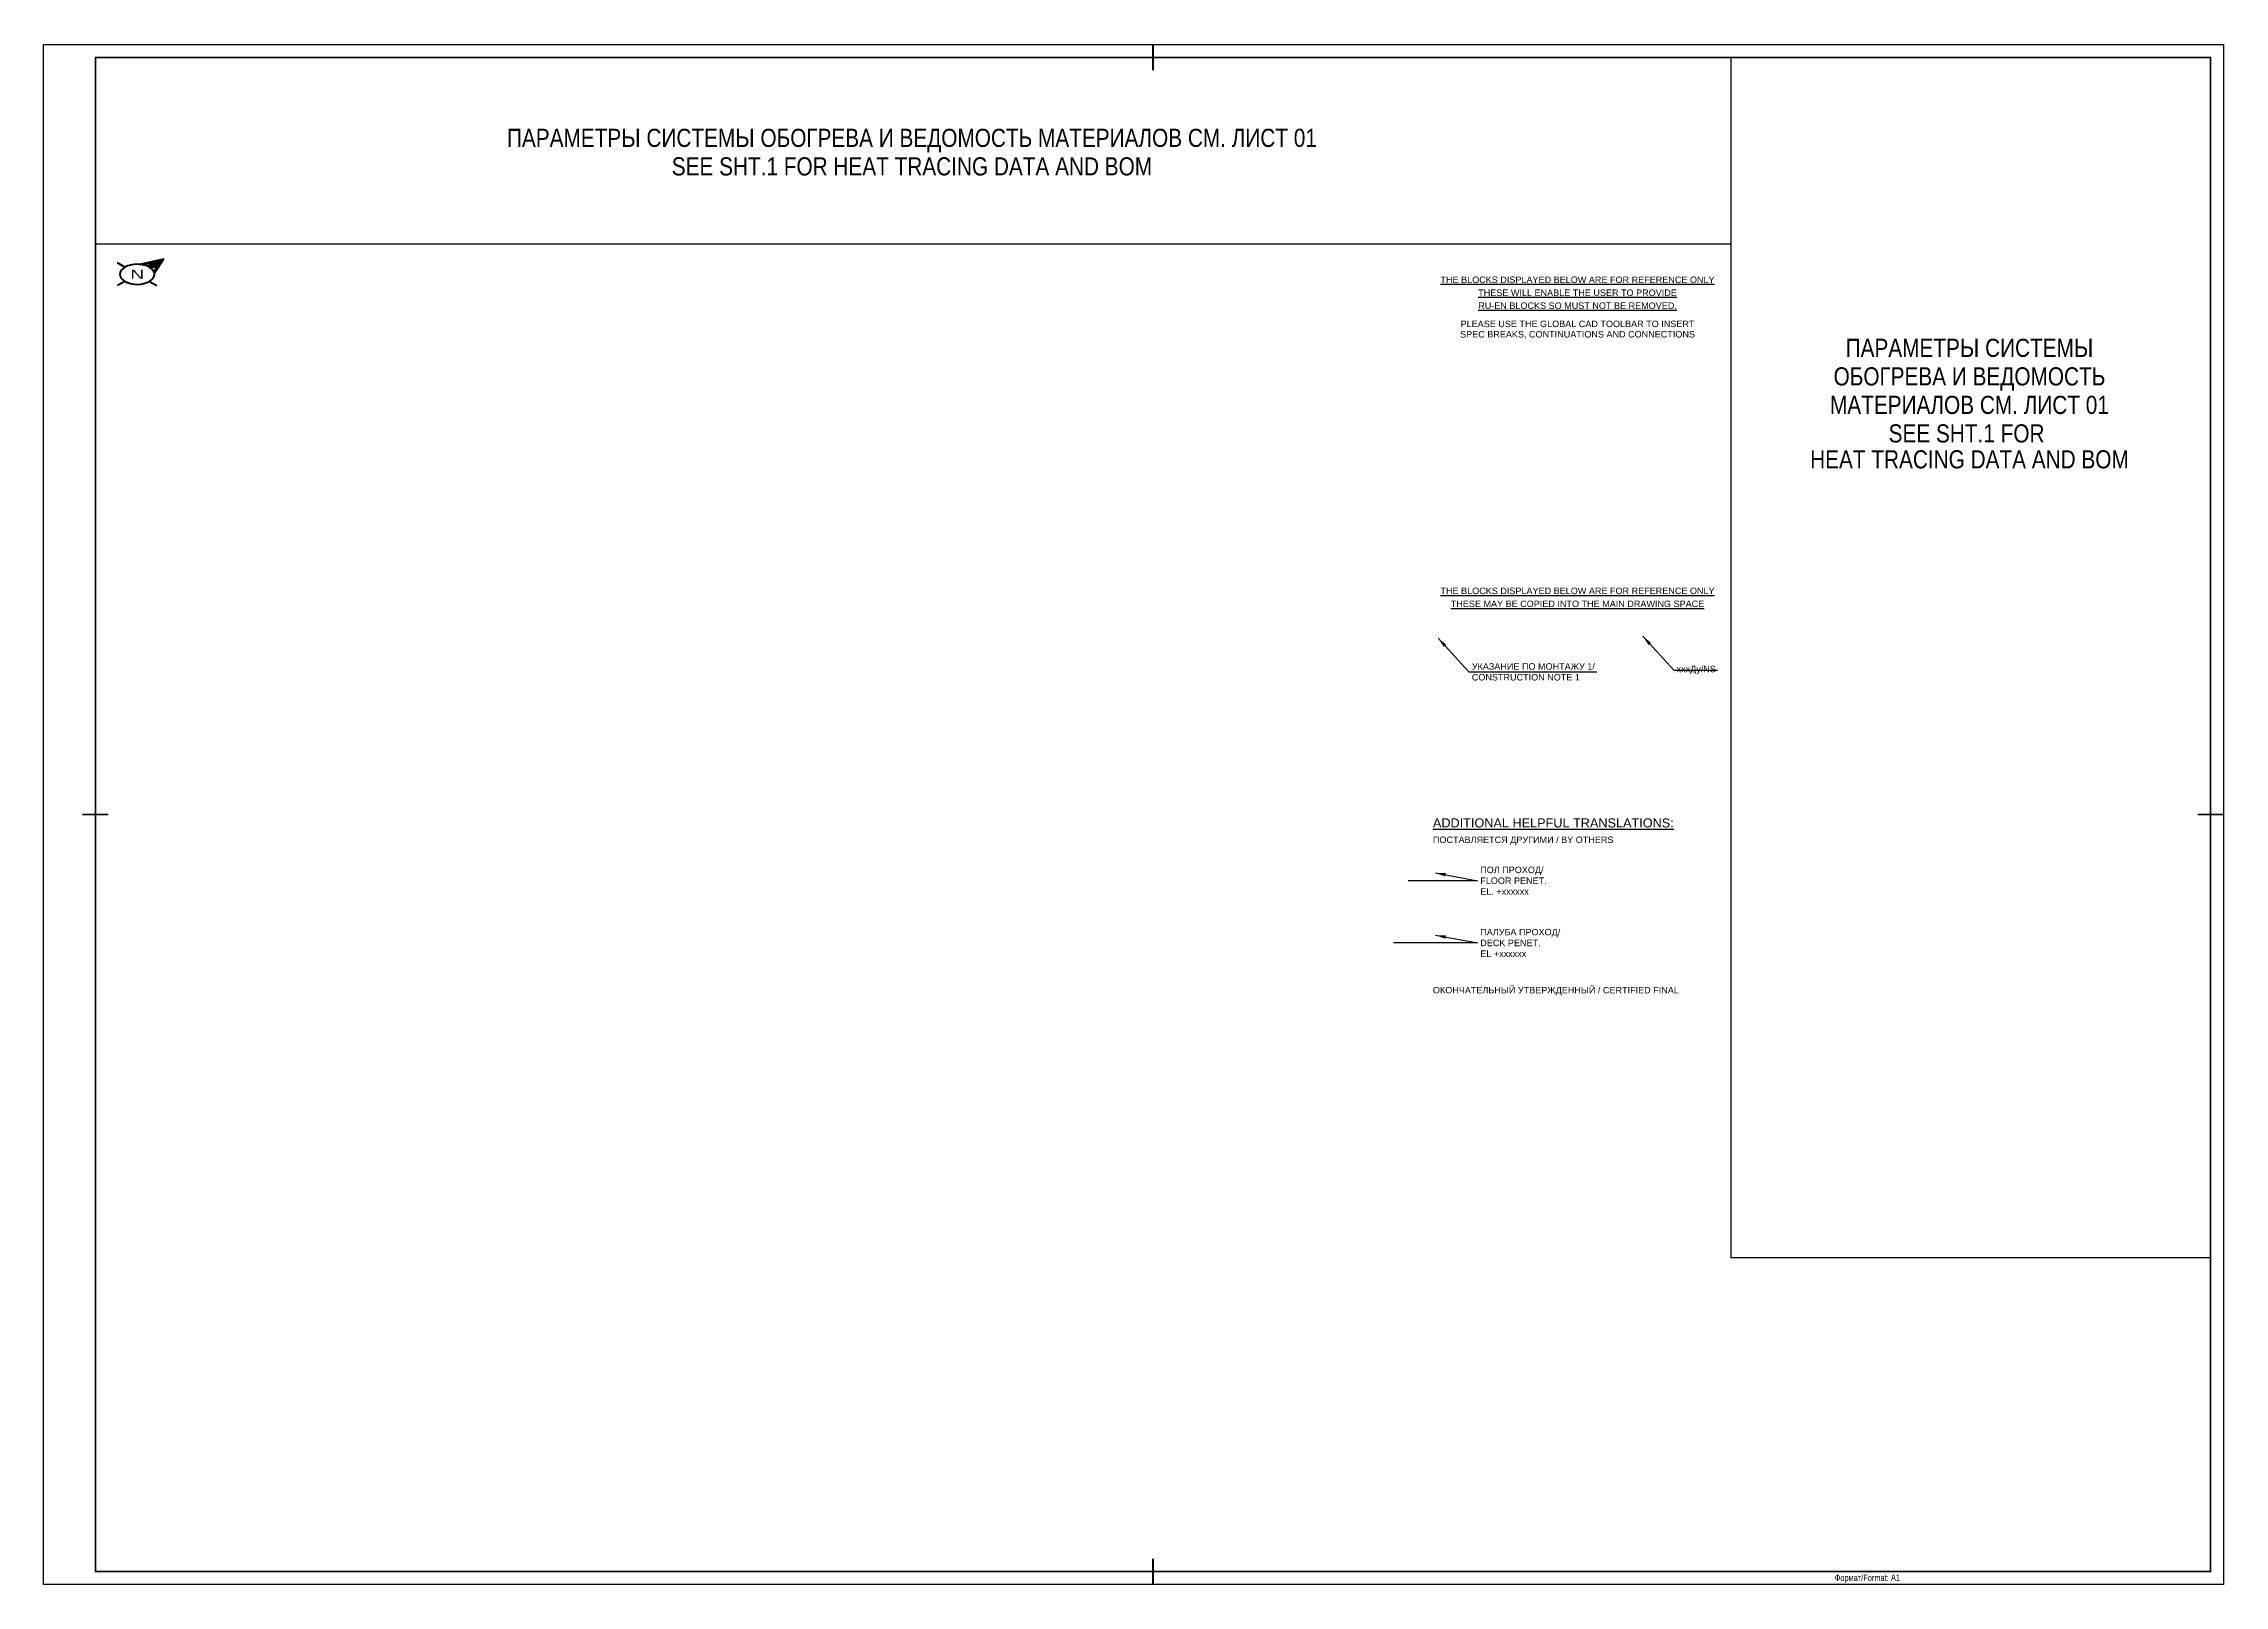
# Model space of a CAD drawing. Header units: metres. Extents: x 0 to 841, y 0 to 594.
import ezdxf
from ezdxf.enums import TextEntityAlignment as Align

# ---------------------------------------------------------------- set-up
doc = ezdxf.new("R2010")
doc.units = ezdxf.units.M
doc.linetypes.add('HIDDEN2', pattern=[0.1875, 0.125, -0.0625])
doc.linetypes.add('PHANTOM2', pattern=[1.25, 0.625, -0.125, 0.125, -0.125, 0.125, -0.125])
doc.layers.add('BORDER', color=7, linetype='Continuous', lineweight=50)
for name, color, linetype in [('BORDER_GRID', 9, 'Continuous'), ('BORDER_TEXT', 7, 'Continuous'), ('CONSTRUCTION_CLOUD', 20, 'PHANTOM2'), ('PIPE_CONTINUATION', 142, 'HIDDEN2'), ('TEXT', 4, 'Continuous'), ('TEXT_TRANSLATION_EN', 51, 'Continuous')]:
    doc.layers.add(name, color=color, linetype=linetype)
doc.layers.add('BORDER_PAPERMARGINS', color=7, linetype='Continuous', plot=False)
doc.styles.add('EUR_STD', font='ARIALN.TTF')
doc.styles.add('GLB_STD', font='arial.ttf')
doc.styles.add('RUX_STD', font='ARIALN.TTF')
doc.dimstyles.new('ISOGEN', dxfattribs={"dimtxt": 2.5, "dimasz": 4, "dimexe": 1.8, "dimexo": 2.5, "dimgap": 1.8, "dimtad": 1, "dimdec": 1, "dimtxsty": 'GLB_STD', "dimcen": 1, "dimclrd": 8, "dimclre": 256, "dimclrt": 8, "dimazin": 3, "dimtfac": 1, "dimtdec": 1, "dimtmove": 0, "dimatfit": 3, "dimlwd": -1, "dimlwe": -1})

# ---------------------------------------------------------------- blocks, each defined once
blk = doc.blocks.new('EUR_BDR_A1_LYNX')
at = {"layer": 'BORDER'}
blk.add_hatch(color=4, dxfattribs=at).paths.add_polyline_path([(42.73, 505.97), (43.68, 509.05), (41.45, 507.76), (40.25, 508.45), (42.49, 509.74), (37.16, 509.19), (46.22, 511.21)])
at = {"layer": 'BORDER', "color": 4}
for p, q in [((31.37, 508.11), (28.54, 509.74)), ((46.22, 511.21), (37.16, 509.19)), ((37.16, 509.19), (42.49, 509.74)), ((40.25, 508.45), (42.49, 509.74)), ((41.45, 507.76), (43.68, 509.05)), ((46.22, 511.21), (42.73, 505.97)), ((42.73, 505.97), (43.68, 509.05)), ((31.37, 502.63), (28.54, 501)), ((40.85, 502.63), (43.68, 501))]:
    blk.add_line(p, q, dxfattribs=at)
at = {"layer": 'BORDER', "lineweight": 70, "const_width": 0.7}
blk.add_lwpolyline([(20, 588.99), (836, 589), (836, 5), (20, 5.01)], close=True, dxfattribs=at)
at = {"layer": 'BORDER', "const_width": 0.5}
for points in [[(20, 517), (651, 517), (651, 589), (20, 589)], [(651, 126), (836, 126), (836, 589), (651, 589)]]:
    blk.add_lwpolyline(points, close=True, dxfattribs=at)
at = {"layer": 'BORDER', "color": 4}
blk.add_lwpolyline([(42.73, 505.97), (43.68, 509.05), (41.45, 507.76), (40.25, 508.45), (42.49, 509.74), (37.16, 509.19), (46.22, 511.21), (42.73, 505.97)], close=True, dxfattribs=at)
at = {"layer": 'BORDER', "color": 4, "extrusion": (0, 0, -1)}
blk.add_ellipse((36.11, 505.37), major_axis=(6.71, 0), ratio=0.57735, dxfattribs=at)
at = {"layer": 'BORDER_GRID', "color": 6, "const_width": 0.7}
for points in [[(428, 584), (428, 594)], [(15, 297), (25, 297)], [(841, 297), (831, 297)], [(428, 10), (428, 0)]]:
    blk.add_lwpolyline(points, dxfattribs=at)
at = {"layer": 'BORDER_PAPERMARGINS'}
blk.add_lwpolyline([(841, 0), (0, 0), (0, 594), (841, 594)], close=True, dxfattribs=at)
at = {"layer": 'CONSTRUCTION_CLOUD', "color": 7, "const_width": 0.2}
blk.add_lwpolyline([(836, 589), (835, 589)], dxfattribs=at)
blk.add_lwpolyline([(836, 589), (835, 589)], dxfattribs=at)
at = {"layer": 'PIPE_CONTINUATION', "color": 7, "const_width": 0.2}
blk.add_lwpolyline([(836, 589), (835, 589)], dxfattribs=at)
at = {"layer": 'BORDER', "color": 4, "style": 'GLB_STD', "width": 1.5}
blk.add_text('N', height=3.5, dxfattribs=at).set_placement((36.11, 505.37), align=Align.MIDDLE_CENTER)
at = {"layer": 'BORDER_TEXT', "style": 'EUR_STD'}
for s, p in [('ПАРАМЕТРЫ СИСТЕМЫ ОБОГРЕВА И ВЕДОМОСТЬ МАТЕРИАЛОВ СМ. ЛИСТ 01', (335, 558)), ('ПАРАМЕТРЫ СИСТЕМЫ', (743, 477)), ('ОБОГРЕВА И ВЕДОМОСТЬ', (743, 466)), ('МАТЕРИАЛОВ СМ. ЛИСТ 01', (743, 455))]:
    blk.add_text(s, height=7, dxfattribs=at).set_placement(p, align=Align.MIDDLE_CENTER)
at = {"layer": 'BORDER_TEXT', "insert": (691, 3.83), "char_height": 2.5, "attachment_point": 1, "style": 'RUX_STD'}
blk.add_mtext('{\\fArial Narrow|b0|i0|c204|p34;Формат}/{\\fArial Narrow|b0|i0|c204|p34;Format: A}1', dxfattribs=at)
at = {"layer": 'TEXT', "color": 2, "style": 'GLB_STD'}
for s, p in [('%%UTHE BLOCKS DISPLAYED BELOW ARE FOR REFERENCE ONLY', (591.79, 503.26)), ('%%UTHESE WILL ENABLE THE USER TO PROVIDE', (591.79, 498.26)), ('%%URU-EN BLOCKS SO MUST NOT BE REMOVED.', (591.79, 493.26)), ('SPEC BREAKS, CONTINUATIONS AND CONNECTIONS', (591.79, 482.24)), ('PLEASE USE THE GLOBAL CAD TOOLBAR TO INSERT', (591.79, 486.24)), ('%%UTHE BLOCKS DISPLAYED BELOW ARE FOR REFERENCE ONLY', (591.79, 383.26)), ('%%UTHESE MAY BE COPIED INTO THE MAIN DRAWING SPACE', (591.79, 378.26))]:
    blk.add_text(s, height=2.5, dxfattribs=at).set_placement(p, align=Align.MIDDLE_CENTER)
at = {"layer": 'TEXT', "style": 'GLB_STD'}
for s, height, p in [('%%UADDITIONAL HELPFUL TRANSLATIONS:', 3.5, (536, 292)), ('ПОСТАВЛЯЕТСЯ ДРУГИМИ / BY OTHERS', 2.5, (536, 286)), ('ОКОНЧАТЕЛЬНЫЙ УТВЕРЖДЕННЫЙ / CERTIFIED FINAL', 2.5, (536, 228))]:
    blk.add_text(s, height=height, dxfattribs=at).set_placement(p)
at = {"layer": 'TEXT', "char_height": 2.5, "attachment_point": 4, "style": 'GLB_STD'}
for s, insert in [('{\\fArial|b0|i0|c204|p34;УКАЗАНИЕ ПО МОНТАЖУ 1}/\\P{\\A1;CONSTRUCTION NOTE 1}', (551, 352.01)), ('xxx{\\fArial|b0|i0|c204|p34;Ду/NS}', (630, 352.73)), ('\\A1;{\\fArial|b0|i0|c204|p34;ПОЛ ПРОХОД}/\\PFLOOR PENET.\\PEL. +xxxxxx', (554.26, 271.46)), ('\\A1;{\\fArial|b0|i0|c204|p34;ПАЛУБА ПРОХОД/\\PDECK PENET.\\PEL +}xxxxxx', (554.26, 247.46))]:
    blk.add_mtext(s, dxfattribs=dict(at, insert=insert))
at = {"layer": 'TEXT_TRANSLATION_EN', "style": 'EUR_STD'}
for s, p in [('SEE SHT.1 FOR HEAT TRACING DATA AND BOM', (335, 547)), ('SEE SHT.1 FOR ', (743, 444)), ('HEAT TRACING DATA AND BOM', (743, 434))]:
    blk.add_text(s, height=7, dxfattribs=at).set_placement(p, align=Align.MIDDLE_CENTER)
at = {"layer": 'TEXT', "annotation_type": 0, "has_hookline": 1}
for points, hookline_direction, text_width in [([(538, 365.01), (549.9, 352.01), (550, 352.01)], 0, 47.47), ([(617, 365.73), (628.9, 352.73), (629, 352.73)], 0, 14.96), ([(536.94, 274.46), (553.26, 271.46)], 1, 25.03), ([(536.94, 250.46), (553.26, 247.46)], 1, 30.61)]:
    blk.add_leader(points, dimstyle='ISOGEN', dxfattribs=dict(at, hookline_direction=hookline_direction, text_width=text_width))

msp = doc.modelspace()

# ---------------------------------------------------------------- block references
msp.add_blockref('EUR_BDR_A1_LYNX', (0, 0))

doc.saveas('drawing.dxf')
